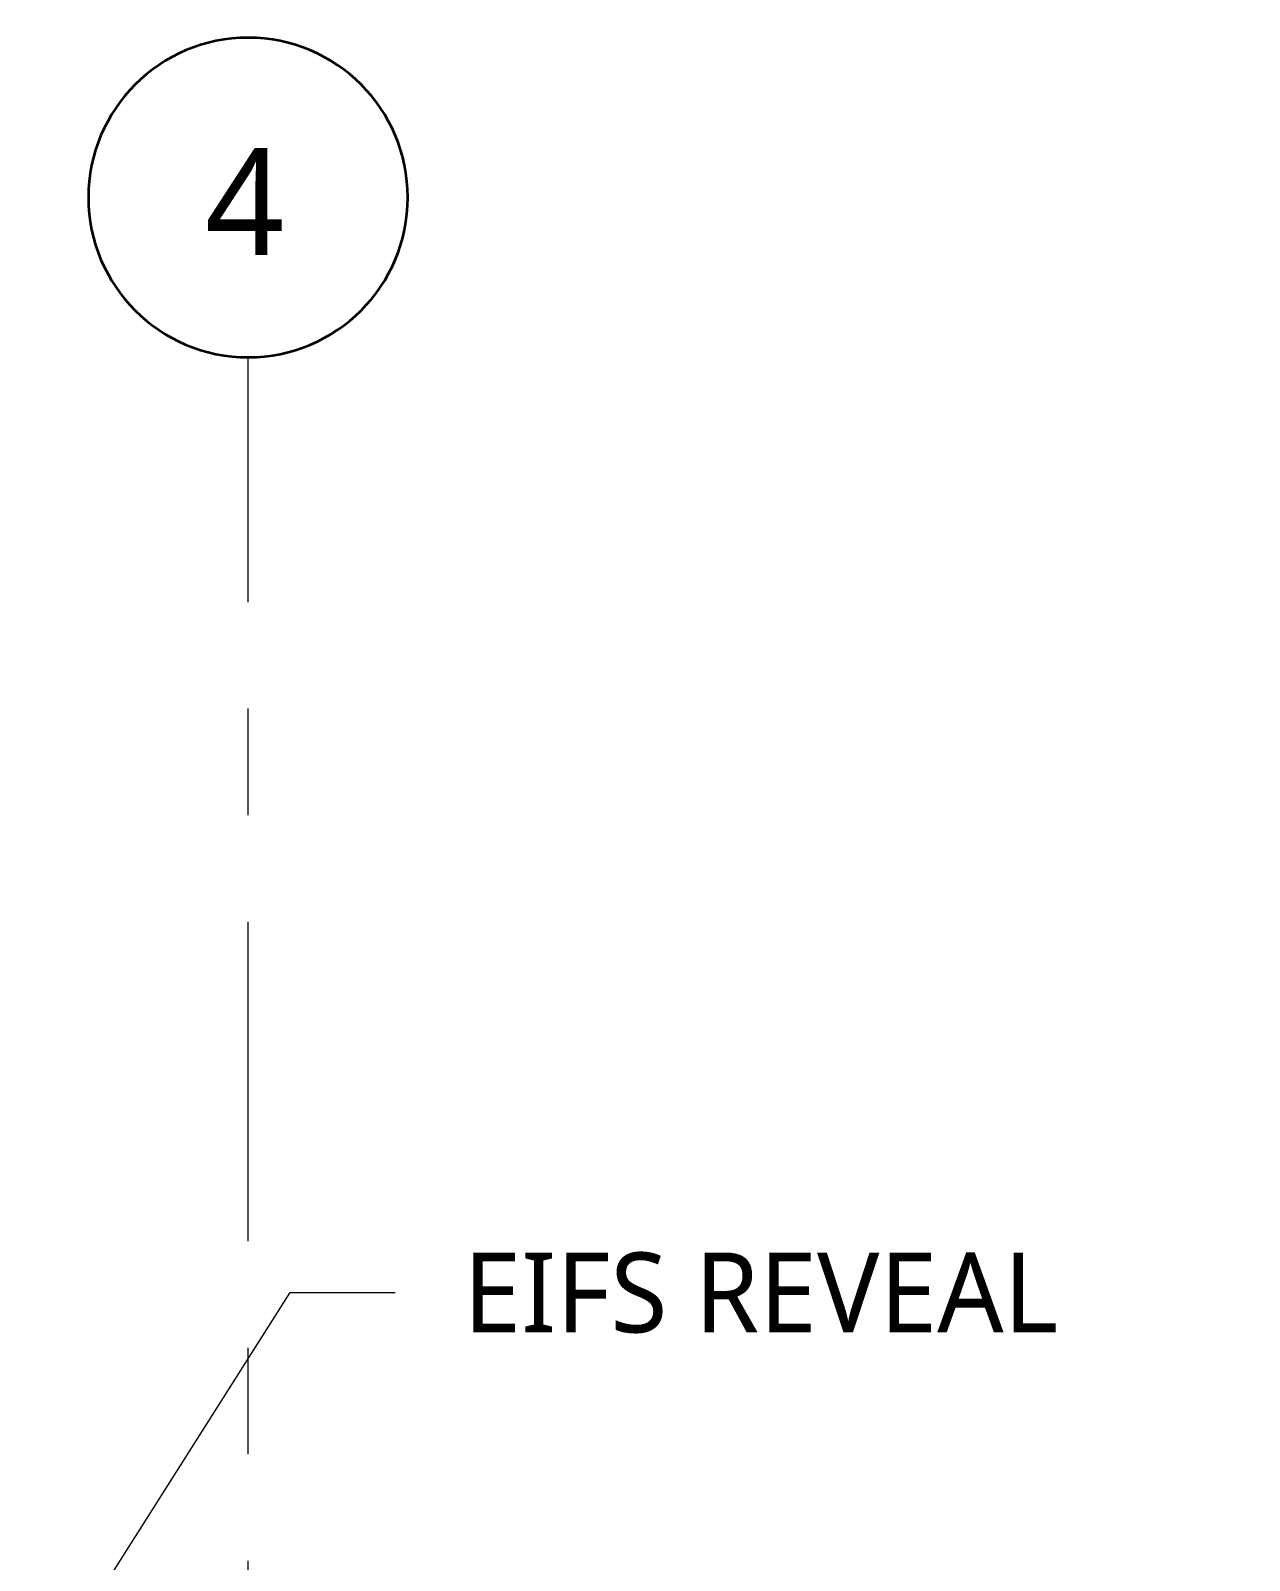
# Model space of a CAD drawing. Header units: inches. Extents: x 6 to 15224, y -733 to 6300.
# Drawn here: x 9889.4 to 10072.6, y 6038.3 to 6268.1 of the extents above; entities that cross this region are included whole.
import ezdxf

# ---------------------------------------------------------------- set-up
doc = ezdxf.new("R2010")
doc.units = ezdxf.units.IN
doc.header["$MEASUREMENT"] = 0
doc.linetypes.add('Center 3_8_', pattern=[96, 48, -16, 16, -16])
for name, color, linetype, lineweight in [('G-ANNO-TEXT', 231, 'Continuous', 13), ('S-GRID', 1, 'Continuous', 13), ('S-GRID-IDEN', 1, 'Continuous', 35)]:
    doc.layers.add(name, color=color, linetype=linetype, lineweight=lineweight)
doc.styles.add('Open Sans_5', font='OpenSans-Regular.ttf', dxfattribs={"height": 12})
doc.styles.add('Open Sans_6', font='OpenSans-Regular.ttf', dxfattribs={"height": 16})

# ---------------------------------------------------------------- blocks, each defined once
blk = doc.blocks.new('Grid - AN Grid Head-AM-799031-EAST ELEVATION')
at = {"layer": 'S-GRID-IDEN'}
for start, end in [(360, 180), (180, 360)]:
    blk.add_arc((24, 6243.06), 24, start, end, dxfattribs=at)

msp = doc.modelspace()

# ---------------------------------------------------------------- linework, layer by layer
at = {"layer": 'G-ANNO-TEXT', "color": 7}
for p, q in [((9889.42613185, 6017.05612278), (9928.44665514, 6078.58252033)), ((9928.44665514, 6078.58252033), (9944.21257612, 6078.58252033))]:
    msp.add_line(p, q, dxfattribs=at)
at = {"layer": 'S-GRID', "linetype": 'Center 3_8_'}
msp.add_line((9922.11692555, 5030.27796347), (9922.11692555, 6219.06052942), dxfattribs=at)

# ---------------------------------------------------------------- block references
at = {"layer": 'S-GRID-IDEN'}
msp.add_blockref('Grid - AN Grid Head-AM-799031-EAST ELEVATION', (9898.11692555, 0), dxfattribs=at)

# ---------------------------------------------------------------- texts
at = {"layer": 'G-ANNO-TEXT', "color": 7, "insert": (9954.45257612, 6084.58252033), "char_height": 12, "width": 115.14, "attachment_point": 1, "style": 'Open Sans_5', "bg_fill": 3, "box_fill_scale": 1.25, "bg_fill_color": 256, "bg_fill_true_color": 13158600, "bg_fill_transparency": 0}
msp.add_mtext('EIFS REVEAL', dxfattribs=at)
at = {"layer": 'S-GRID-IDEN', "lineweight": 13, "insert": (9915.65742694, 6250.40536582), "char_height": 16, "width": 15.352, "attachment_point": 1, "style": 'Open Sans_6'}
msp.add_mtext('4', dxfattribs=at)

doc.saveas('drawing.dxf')
